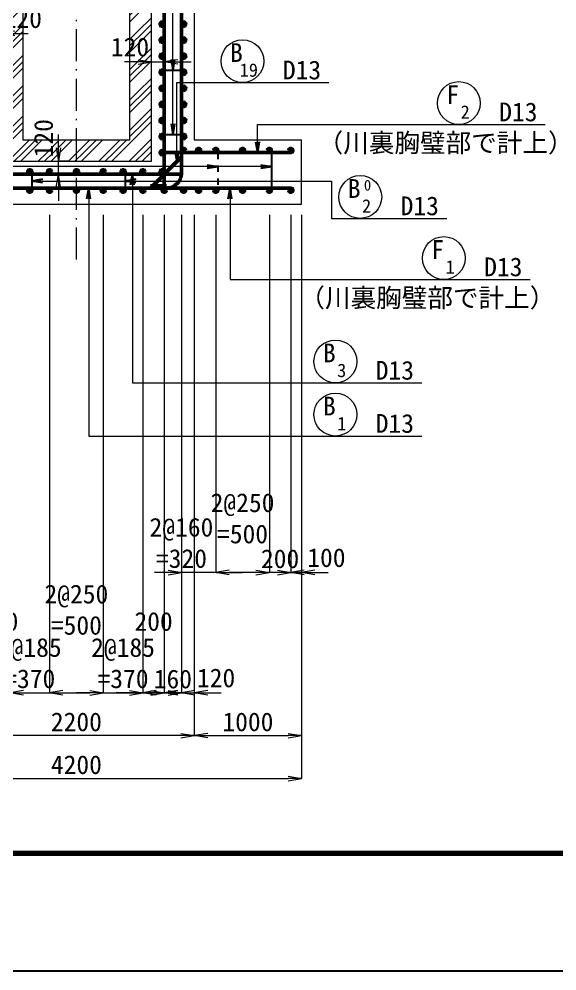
# Model space of a CAD drawing. Header units: millimetres. Extents: x 169470 to 758170, y -17820 to 11880.
# Drawn here: x 484578 to 489596, y -17820 to -8938 of the extents above; entities that cross this region are included whole.
import ezdxf
from ezdxf.enums import TextEntityAlignment as Align

# ---------------------------------------------------------------- set-up
doc = ezdxf.new("R2010")
doc.units = ezdxf.units.MM
doc.header["$LTSCALE"] = 50
doc.header["$PDSIZE"] = 300
doc.linetypes.add('SXF_一点短鎖線', pattern=[9.25, 6, -1.5, 0.25, -1.5])
doc.linetypes.add('SXF_跳び破線', pattern=[12, 6, -6])
doc.layers.get('Defpoints').update_dxf_attribs({"color": 151})
for name, color, linetype, lineweight in [('D-BGD', 7, 'Continuous', 13), ('D-BMK', 2, 'SXF_一点短鎖線', 13), ('D-STR', 1, 'Continuous', 50), ('D-STR-DIM', 7, 'Continuous', 13), ('D-STR-HTXT', 7, 'Continuous', 13), ('D-STR-STR2', 6, 'Continuous', 25), ('D-STR-STR3', 4, 'Continuous', 25), ('D-STR-TXT', 7, 'Continuous', 13), ('D-TTL', 2, 'Continuous', 140)]:
    doc.layers.add(name, color=color, linetype=linetype, lineweight=lineweight)
doc.styles.add('MS ゴシック', font='MS Gothic.ttf')
doc.styles.add('YOKO_GOTHIC', font='MS Gothic.ttf')
doc.dimstyles.new('DIM-50', dxfattribs={"dimscale": 50, "dimtxt": 3.5, "dimasz": 2.5, "dimexe": 0, "dimexo": 2, "dimgap": 0.8, "dimtad": 1, "dimdec": 0, "dimzin": 1, "dimdsep": 46, "dimtxsty": 'MS ゴシック', "dimblk": 'OPEN', "dimcen": 0.1, "dimclrd": 256, "dimclre": 256, "dimclrt": 256, "dimaunit": 1, "dimadec": 3, "dimazin": 0, "dimtfac": 1, "dimtdec": 0, "dimtix": 1, "dimtmove": 2, "dimatfit": 3, "dimldrblk": 'OPEN', "dimfxl": 1, "dimlwd": -1, "dimlwe": -1, "dimarcsym": 2})
doc.dimstyles.new('S50', dxfattribs={"dimscale": 50, "dimtxt": 3.5, "dimasz": 2, "dimexe": 1, "dimexo": 1, "dimgap": 1, "dimtad": 1, "dimdec": 0, "dimzin": 1, "dimdsep": 46, "dimtxsty": 'YOKO_GOTHIC', "dimblk": 'OPEN', "dimcen": 0, "dimclrd": 256, "dimclre": 256, "dimclrt": 256, "dimaunit": 1, "dimadec": 3, "dimazin": 0, "dimtfac": 1, "dimtdec": 0, "dimtix": 1, "dimtmove": 2, "dimatfit": 3, "dimldrblk": 'OPEN', "dimfxl": 1, "dimlwd": -1, "dimlwe": -1, "dimarcsym": 0})

# ---------------------------------------------------------------- blocks, each defined once
blk = doc.blocks.new('B')
at = {"layer": 'D-STR-STR2', "lineweight": 50}
for radius in [20, 10]:
    blk.add_circle((5866.7, 22812.3), radius, dxfattribs=at)
blk = doc.blocks.new('_Open')
at = {"color": 0, "linetype": 'ByBlock', "lineweight": -2}
for p, q in [((-1, 0.167), (0, 0)), ((-1, -0.167), (0, 0)), ((0, 0), (-1, 0))]:
    blk.add_line(p, q, dxfattribs=at)
blk = doc.blocks.new('*D557')
at = {"layer": 'D-STR-DIM', "ltscale": 1500, "transparency": 16777216}
for p, q in [((484293.5, -10765.1), (484293.5, -15224.5)), ((484493.5, -10765.1), (484493.5, -15224.5)), ((484168.5, -15224.5), (484043.5, -15224.5)), ((484293.5, -15224.5), (484493.5, -15224.5)), ((484618.5, -15224.5), (484743.5, -15224.5))]:
    blk.add_line(p, q, dxfattribs=at)
at = {"layer": 'Defpoints', "color": 0, "ltscale": 1500, "transparency": 16777216}
for p in [(484293.5, -10665.1), (484493.5, -10665.1), (484493.5, -15224.5)]:
    blk.add_point(p, dxfattribs=at)
at = {"layer": 'D-STR-DIM', "ltscale": 1500, "transparency": 16777216, "xscale": 125, "yscale": 125, "zscale": 125}
blk.add_blockref('_Open', (484293.5, -15224.5), dxfattribs=at)
at = {"layer": 'D-STR-DIM', "ltscale": 1500, "transparency": 16777216, "xscale": 125, "yscale": 125, "zscale": 125, "rotation": 180}
blk.add_blockref('_Open', (484493.5, -15224.5), dxfattribs=at)
at = {"layer": 'D-STR-DIM', "ltscale": 1500, "transparency": 16777216, "insert": (484393.5, -14560.3), "char_height": 175, "attachment_point": 5, "style": 'MS ゴシック'}
blk.add_mtext('200', dxfattribs=at)
blk = doc.blocks.new('*D558')
at = {"layer": 'D-STR-DIM', "ltscale": 1500, "transparency": 16777216}
for p, q in [((484493.5, -10765.1), (484493.5, -15224.5)), ((484863.5, -10765.1), (484863.5, -15224.5)), ((484368.5, -15224.5), (484243.5, -15224.5)), ((484493.5, -15224.5), (484863.5, -15224.5)), ((484988.5, -15224.5), (485113.5, -15224.5))]:
    blk.add_line(p, q, dxfattribs=at)
at = {"layer": 'Defpoints', "color": 0, "ltscale": 1500, "transparency": 16777216}
for p in [(484493.5, -10665.1), (484863.5, -10665.1), (484863.5, -15224.5)]:
    blk.add_point(p, dxfattribs=at)
at = {"layer": 'D-STR-DIM', "ltscale": 1500, "transparency": 16777216, "xscale": 125, "yscale": 125, "zscale": 125}
blk.add_blockref('_Open', (484493.5, -15224.5), dxfattribs=at)
at = {"layer": 'D-STR-DIM', "ltscale": 1500, "transparency": 16777216, "xscale": 125, "yscale": 125, "zscale": 125, "rotation": 180}
blk.add_blockref('_Open', (484863.5, -15224.5), dxfattribs=at)
at = {"layer": 'D-STR-DIM', "ltscale": 1500, "transparency": 16777216, "insert": (484678.5, -14949), "char_height": 175, "attachment_point": 5, "style": 'MS ゴシック'}
blk.add_mtext('2@185\\P=370', dxfattribs=at)
blk = doc.blocks.new('*D559')
at = {"layer": 'D-STR-DIM', "ltscale": 1500, "transparency": 16777216}
for p, q in [((484863.5, -10765.1), (484863.5, -15224.5)), ((485363.5, -10765.1), (485363.5, -15224.5)), ((484988.5, -15224.5), (485238.5, -15224.5))]:
    blk.add_line(p, q, dxfattribs=at)
at = {"layer": 'Defpoints', "color": 0, "ltscale": 1500, "transparency": 16777216}
for p in [(484863.5, -10665.1), (485363.5, -10665.1), (485363.5, -15224.5)]:
    blk.add_point(p, dxfattribs=at)
at = {"layer": 'D-STR-DIM', "ltscale": 1500, "transparency": 16777216, "xscale": 125, "yscale": 125, "zscale": 125, "rotation": 180}
blk.add_blockref('_Open', (484863.5, -15224.5), dxfattribs=at)
at = {"layer": 'D-STR-DIM', "ltscale": 1500, "transparency": 16777216, "xscale": 125, "yscale": 125, "zscale": 125}
blk.add_blockref('_Open', (485363.5, -15224.5), dxfattribs=at)
at = {"layer": 'D-STR-DIM', "ltscale": 1500, "transparency": 16777216, "insert": (485113.5, -14450.6), "char_height": 175, "attachment_point": 5, "style": 'MS ゴシック'}
blk.add_mtext('2@250\\P=500', dxfattribs=at)
blk = doc.blocks.new('*D560')
at = {"layer": 'D-STR-DIM', "ltscale": 1500, "transparency": 16777216}
for p, q in [((485363.5, -10765.1), (485363.5, -15224.5)), ((485733.5, -10765.1), (485733.5, -15224.5)), ((485238.5, -15224.5), (485113.5, -15224.5)), ((485363.5, -15224.5), (485733.5, -15224.5)), ((485858.5, -15224.5), (485983.5, -15224.5))]:
    blk.add_line(p, q, dxfattribs=at)
at = {"layer": 'Defpoints', "color": 0, "ltscale": 1500, "transparency": 16777216}
for p in [(485363.5, -10665.1), (485733.5, -10665.1), (485733.5, -15224.5)]:
    blk.add_point(p, dxfattribs=at)
at = {"layer": 'D-STR-DIM', "ltscale": 1500, "transparency": 16777216, "xscale": 125, "yscale": 125, "zscale": 125}
blk.add_blockref('_Open', (485363.5, -15224.5), dxfattribs=at)
at = {"layer": 'D-STR-DIM', "ltscale": 1500, "transparency": 16777216, "xscale": 125, "yscale": 125, "zscale": 125, "rotation": 180}
blk.add_blockref('_Open', (485733.5, -15224.5), dxfattribs=at)
at = {"layer": 'D-STR-DIM', "ltscale": 1500, "transparency": 16777216, "insert": (485548.5, -14949), "char_height": 175, "attachment_point": 5, "style": 'MS ゴシック'}
blk.add_mtext('2@185\\P=370', dxfattribs=at)
blk = doc.blocks.new('*D561')
at = {"layer": 'D-STR-DIM', "ltscale": 1500, "transparency": 16777216}
for p, q in [((486093.5, -10765.1), (486093.5, -15224.5)), ((486213.5, -10765.1), (486213.5, -15224.5)), ((485968.5, -15224.5), (485843.5, -15224.5)), ((486093.5, -15224.5), (486213.5, -15224.5)), ((486338.5, -15224.5), (486463.5, -15224.5))]:
    blk.add_line(p, q, dxfattribs=at)
at = {"layer": 'Defpoints', "color": 0, "ltscale": 1500, "transparency": 16777216}
for p in [(486093.5, -10665.1), (486213.5, -10665.1), (486213.5, -15224.5)]:
    blk.add_point(p, dxfattribs=at)
at = {"layer": 'D-STR-DIM', "ltscale": 1500, "transparency": 16777216, "xscale": 125, "yscale": 125, "zscale": 125}
blk.add_blockref('_Open', (486093.5, -15224.5), dxfattribs=at)
at = {"layer": 'D-STR-DIM', "ltscale": 1500, "transparency": 16777216, "xscale": 125, "yscale": 125, "zscale": 125, "rotation": 180}
blk.add_blockref('_Open', (486213.5, -15224.5), dxfattribs=at)
at = {"layer": 'D-STR-DIM', "ltscale": 1500, "transparency": 16777216, "insert": (486416.6, -15087), "char_height": 175, "attachment_point": 5, "style": 'MS ゴシック'}
blk.add_mtext('120', dxfattribs=at)
blk = doc.blocks.new('*D562')
at = {"layer": 'D-STR-DIM', "ltscale": 1500, "transparency": 16777216}
for p, q in [((486213.5, -10765.1), (486213.5, -15624.5)), ((487213.5, -10765.1), (487213.5, -15624.5)), ((486338.5, -15624.5), (487088.5, -15624.5))]:
    blk.add_line(p, q, dxfattribs=at)
at = {"layer": 'Defpoints', "color": 0, "ltscale": 1500, "transparency": 16777216}
for p in [(486213.5, -10665.1), (487213.5, -10665.1), (487213.5, -15624.5)]:
    blk.add_point(p, dxfattribs=at)
at = {"layer": 'D-STR-DIM', "ltscale": 1500, "transparency": 16777216, "xscale": 125, "yscale": 125, "zscale": 125, "rotation": 180}
blk.add_blockref('_Open', (486213.5, -15624.5), dxfattribs=at)
at = {"layer": 'D-STR-DIM', "ltscale": 1500, "transparency": 16777216, "xscale": 125, "yscale": 125, "zscale": 125}
blk.add_blockref('_Open', (487213.5, -15624.5), dxfattribs=at)
at = {"layer": 'D-STR-DIM', "ltscale": 1500, "transparency": 16777216, "insert": (486713.5, -15497), "char_height": 175, "attachment_point": 5, "style": 'MS ゴシック'}
blk.add_mtext('1000', dxfattribs=at)
blk = doc.blocks.new('*D563')
at = {"layer": 'D-STR-DIM', "ltscale": 1500, "transparency": 16777216}
for p, q in [((484013.5, -10765.1), (484013.5, -15624.5)), ((486213.5, -10765.1), (486213.5, -15624.5)), ((486088.5, -15624.5), (484138.5, -15624.5))]:
    blk.add_line(p, q, dxfattribs=at)
at = {"layer": 'Defpoints', "color": 0, "ltscale": 1500, "transparency": 16777216}
for p in [(484013.5, -10665.1), (486213.5, -10665.1), (484013.5, -15624.5)]:
    blk.add_point(p, dxfattribs=at)
at = {"layer": 'D-STR-DIM', "ltscale": 1500, "transparency": 16777216, "xscale": 125, "yscale": 125, "zscale": 125, "rotation": 180}
blk.add_blockref('_Open', (484013.5, -15624.5), dxfattribs=at)
at = {"layer": 'D-STR-DIM', "ltscale": 1500, "transparency": 16777216, "xscale": 125, "yscale": 125, "zscale": 125}
blk.add_blockref('_Open', (486213.5, -15624.5), dxfattribs=at)
at = {"layer": 'D-STR-DIM', "ltscale": 1500, "transparency": 16777216, "insert": (485113.5, -15497), "char_height": 175, "attachment_point": 5, "style": 'MS ゴシック'}
blk.add_mtext('2200', dxfattribs=at)
blk = doc.blocks.new('*D565')
at = {"layer": 'D-STR-DIM', "ltscale": 1500, "transparency": 16777216}
for p, q in [((483013.5, -10765.1), (483013.5, -16024.5)), ((487213.5, -10765.1), (487213.5, -16024.5)), ((483138.5, -16024.5), (487088.5, -16024.5))]:
    blk.add_line(p, q, dxfattribs=at)
at = {"layer": 'Defpoints', "color": 0, "ltscale": 1500, "transparency": 16777216}
for p in [(483013.5, -10665.1), (487213.5, -10665.1), (487213.5, -16024.5)]:
    blk.add_point(p, dxfattribs=at)
at = {"layer": 'D-STR-DIM', "ltscale": 1500, "transparency": 16777216, "xscale": 125, "yscale": 125, "zscale": 125, "rotation": 180}
blk.add_blockref('_Open', (483013.5, -16024.5), dxfattribs=at)
at = {"layer": 'D-STR-DIM', "ltscale": 1500, "transparency": 16777216, "xscale": 125, "yscale": 125, "zscale": 125}
blk.add_blockref('_Open', (487213.5, -16024.5), dxfattribs=at)
at = {"layer": 'D-STR-DIM', "ltscale": 1500, "transparency": 16777216, "insert": (485113.5, -15897), "char_height": 175, "attachment_point": 5, "style": 'MS ゴシック'}
blk.add_mtext('4200', dxfattribs=at)
blk = doc.blocks.new('*D1908')
at = {"layer": 'D-STR-DIM', "ltscale": 1500, "transparency": 16777216}
for p, q in [((484168.5, -9073), (484043.5, -9073)), ((484293.5, -9174.3), (484293.5, -9073)), ((484293.5, -9073), (484413.5, -9073)), ((484413.5, -9196.5), (484413.5, -9073)), ((484538.5, -9073), (484663.5, -9073))]:
    blk.add_line(p, q, dxfattribs=at)
at = {"layer": 'Defpoints', "color": 0, "ltscale": 1500, "transparency": 16777216}
for p in [(484413.5, -9073), (484293.5, -9274.3), (484413.5, -9296.5)]:
    blk.add_point(p, dxfattribs=at)
at = {"layer": 'D-STR-DIM', "ltscale": 1500, "transparency": 16777216, "xscale": 125, "yscale": 125, "zscale": 125}
blk.add_blockref('_Open', (484293.5, -9073), dxfattribs=at)
at = {"layer": 'D-STR-DIM', "ltscale": 1500, "transparency": 16777216, "xscale": 125, "yscale": 125, "zscale": 125, "rotation": 180}
blk.add_blockref('_Open', (484413.5, -9073), dxfattribs=at)
at = {"layer": 'D-STR-DIM', "ltscale": 1500, "transparency": 16777216, "insert": (484613.5, -8935.5), "char_height": 175, "attachment_point": 5, "style": 'MS ゴシック'}
blk.add_mtext('120', dxfattribs=at)
blk = doc.blocks.new('*D1909')
at = {"layer": 'D-STR-DIM', "ltscale": 1500, "transparency": 16777216}
for p, q in [((485688.5, -9338.4), (485563.5, -9338.4)), ((485813.5, -9464.5), (485813.5, -9338.4)), ((485813.5, -9338.4), (485933.5, -9338.4)), ((485933.5, -9464.5), (485933.5, -9338.4)), ((486058.5, -9338.4), (486183.5, -9338.4))]:
    blk.add_line(p, q, dxfattribs=at)
at = {"layer": 'Defpoints', "color": 0, "ltscale": 1500, "transparency": 16777216}
for p in [(485933.5, -9338.4), (485813.5, -9564.5), (485933.5, -9564.5)]:
    blk.add_point(p, dxfattribs=at)
at = {"layer": 'D-STR-DIM', "ltscale": 1500, "transparency": 16777216, "xscale": 125, "yscale": 125, "zscale": 125}
blk.add_blockref('_Open', (485813.5, -9338.4), dxfattribs=at)
at = {"layer": 'D-STR-DIM', "ltscale": 1500, "transparency": 16777216, "xscale": 125, "yscale": 125, "zscale": 125, "rotation": 180}
blk.add_blockref('_Open', (485933.5, -9338.4), dxfattribs=at)
at = {"layer": 'D-STR-DIM', "ltscale": 1500, "transparency": 16777216, "insert": (485613.5, -9200.9), "char_height": 175, "attachment_point": 5, "style": 'MS ゴシック'}
blk.add_mtext('120', dxfattribs=at)
blk = doc.blocks.new('*D580')
at = {"layer": 'D-STR-DIM', "ltscale": 1500, "transparency": 16777216}
for p, q in [((484945.2, -10140.1), (484945.2, -10015.1)), ((485047.8, -10265.1), (484945.2, -10265.1)), ((484945.2, -10385.1), (484945.2, -10265.1)), ((485047.8, -10385.1), (484945.2, -10385.1)), ((484945.2, -10510.1), (484945.2, -10635.1))]:
    blk.add_line(p, q, dxfattribs=at)
at = {"layer": 'Defpoints', "color": 0, "ltscale": 1500, "transparency": 16777216}
for p in [(484945.2, -10265.1), (485147.8, -10265.1), (485147.8, -10385.1)]:
    blk.add_point(p, dxfattribs=at)
at = {"layer": 'D-STR-DIM', "ltscale": 1500, "transparency": 16777216, "xscale": 125, "yscale": 125, "zscale": 125}
for p, rotation in [((484945.2, -10265.1), 270), ((484945.2, -10385.1), 90)]:
    blk.add_blockref('_Open', p, dxfattribs=dict(at, rotation=rotation))
at = {"layer": 'D-STR-DIM', "ltscale": 1500, "transparency": 16777216, "insert": (484807.7, -10050.6), "char_height": 175, "attachment_point": 5, "rotation": 90, "style": 'MS ゴシック'}
blk.add_mtext('120', dxfattribs=at)
blk = doc.blocks.new('*D2474')
at = {"layer": 'D-STR-DIM', "ltscale": 1500, "transparency": 16777216}
for p, q in [((485733.5, -10765.1), (485733.5, -15224.5)), ((485933.5, -10765.1), (485933.5, -15224.5)), ((485608.5, -15224.5), (485483.5, -15224.5)), ((485933.5, -15224.5), (485733.5, -15224.5)), ((486058.5, -15224.5), (486183.5, -15224.5))]:
    blk.add_line(p, q, dxfattribs=at)
at = {"layer": 'Defpoints', "color": 0, "ltscale": 1500, "transparency": 16777216}
for p in [(485733.5, -10665.1), (485933.5, -10665.1), (485733.5, -15224.5)]:
    blk.add_point(p, dxfattribs=at)
at = {"layer": 'D-STR-DIM', "ltscale": 1500, "transparency": 16777216, "xscale": 125, "yscale": 125, "zscale": 125}
blk.add_blockref('_Open', (485733.5, -15224.5), dxfattribs=at)
at = {"layer": 'D-STR-DIM', "ltscale": 1500, "transparency": 16777216, "xscale": 125, "yscale": 125, "zscale": 125, "rotation": 180}
blk.add_blockref('_Open', (485933.5, -15224.5), dxfattribs=at)
at = {"layer": 'D-STR-DIM', "ltscale": 1500, "transparency": 16777216, "insert": (485833.5, -14560.3), "char_height": 175, "attachment_point": 5, "style": 'MS ゴシック'}
blk.add_mtext('200', dxfattribs=at)
blk = doc.blocks.new('*D2475')
at = {"layer": 'D-STR-DIM', "transparency": 16777216}
for p, q in [((485933.5, -10765.1), (485933.5, -15224.5)), ((486093.5, -10765.1), (486093.5, -15224.5)), ((485808.5, -15224.5), (485683.5, -15224.5)), ((485933.5, -15224.5), (486093.5, -15224.5)), ((486218.5, -15224.5), (486343.5, -15224.5))]:
    blk.add_line(p, q, dxfattribs=at)
at = {"layer": 'Defpoints', "color": 0, "transparency": 16777216}
for p in [(485933.5, -10665.1), (486093.5, -10665.1), (486093.5, -15224.5)]:
    blk.add_point(p, dxfattribs=at)
at = {"layer": 'D-STR-DIM', "transparency": 16777216, "xscale": 125, "yscale": 125, "zscale": 125}
blk.add_blockref('_Open', (485933.5, -15224.5), dxfattribs=at)
at = {"layer": 'D-STR-DIM', "transparency": 16777216, "xscale": 125, "yscale": 125, "zscale": 125, "rotation": 180}
blk.add_blockref('_Open', (486093.5, -15224.5), dxfattribs=at)
at = {"layer": 'D-STR-DIM', "transparency": 16777216, "insert": (486013.5, -15097), "char_height": 175, "attachment_point": 5, "style": 'MS ゴシック'}
blk.add_mtext('160', dxfattribs=at)
blk = doc.blocks.new('*D2485')
at = {"layer": 'D-STR-DIM', "ltscale": 1500, "transparency": 16777216}
for p, q in [((487113.5, -10765.1), (487113.5, -14102.9)), ((487213.5, -10765.1), (487213.5, -14102.9)), ((486988.5, -14102.9), (486863.5, -14102.9)), ((487213.5, -14102.9), (487113.5, -14102.9)), ((487338.5, -14102.9), (487463.5, -14102.9))]:
    blk.add_line(p, q, dxfattribs=at)
at = {"layer": 'Defpoints', "color": 0, "ltscale": 1500, "transparency": 16777216}
for p in [(487113.5, -10665.1), (487213.5, -10665.1), (487113.5, -14102.9)]:
    blk.add_point(p, dxfattribs=at)
at = {"layer": 'D-STR-DIM', "ltscale": 1500, "transparency": 16777216, "xscale": 125, "yscale": 125, "zscale": 125}
blk.add_blockref('_Open', (487113.5, -14102.9), dxfattribs=at)
at = {"layer": 'D-STR-DIM', "ltscale": 1500, "transparency": 16777216, "xscale": 125, "yscale": 125, "zscale": 125, "rotation": 180}
blk.add_blockref('_Open', (487213.5, -14102.9), dxfattribs=at)
at = {"layer": 'D-STR-DIM', "ltscale": 1500, "transparency": 16777216, "insert": (487445.6, -13965.4), "char_height": 175, "attachment_point": 5, "style": 'MS ゴシック'}
blk.add_mtext('100', dxfattribs=at)
blk = doc.blocks.new('*D2486')
at = {"layer": 'D-STR-DIM', "ltscale": 1500, "transparency": 16777216}
for p, q in [((486913.5, -10765.1), (486913.5, -14102.9)), ((487113.5, -10765.1), (487113.5, -14102.9)), ((486788.5, -14102.9), (486663.5, -14102.9)), ((487113.5, -14102.9), (486913.5, -14102.9)), ((487238.5, -14102.9), (487363.5, -14102.9))]:
    blk.add_line(p, q, dxfattribs=at)
at = {"layer": 'Defpoints', "color": 0, "ltscale": 1500, "transparency": 16777216}
for p in [(486913.5, -10665.1), (487113.5, -10665.1), (486913.5, -14102.9)]:
    blk.add_point(p, dxfattribs=at)
at = {"layer": 'D-STR-DIM', "ltscale": 1500, "transparency": 16777216, "xscale": 125, "yscale": 125, "zscale": 125}
blk.add_blockref('_Open', (486913.5, -14102.9), dxfattribs=at)
at = {"layer": 'D-STR-DIM', "ltscale": 1500, "transparency": 16777216, "xscale": 125, "yscale": 125, "zscale": 125, "rotation": 180}
blk.add_blockref('_Open', (487113.5, -14102.9), dxfattribs=at)
at = {"layer": 'D-STR-DIM', "ltscale": 1500, "transparency": 16777216, "insert": (487013.5, -13975.4), "char_height": 175, "attachment_point": 5, "style": 'MS ゴシック'}
blk.add_mtext('200', dxfattribs=at)
blk = doc.blocks.new('*D2487')
at = {"layer": 'D-STR-DIM', "ltscale": 1500, "transparency": 16777216}
for p, q in [((486413.5, -10765.1), (486413.5, -14102.9)), ((486913.5, -10765.1), (486913.5, -14102.9)), ((486788.5, -14102.9), (486538.5, -14102.9))]:
    blk.add_line(p, q, dxfattribs=at)
at = {"layer": 'Defpoints', "color": 0, "ltscale": 1500, "transparency": 16777216}
for p in [(486413.5, -10665.1), (486913.5, -10665.1), (486413.5, -14102.9)]:
    blk.add_point(p, dxfattribs=at)
at = {"layer": 'D-STR-DIM', "ltscale": 1500, "transparency": 16777216, "xscale": 125, "yscale": 125, "zscale": 125, "rotation": 180}
blk.add_blockref('_Open', (486413.5, -14102.9), dxfattribs=at)
at = {"layer": 'D-STR-DIM', "ltscale": 1500, "transparency": 16777216, "xscale": 125, "yscale": 125, "zscale": 125}
blk.add_blockref('_Open', (486913.5, -14102.9), dxfattribs=at)
at = {"layer": 'D-STR-DIM', "ltscale": 1500, "transparency": 16777216, "insert": (486663.5, -13598.2), "char_height": 175, "attachment_point": 5, "style": 'MS ゴシック'}
blk.add_mtext('2@250\\P=500', dxfattribs=at)
blk = doc.blocks.new('*D2488')
at = {"layer": 'D-STR-DIM', "transparency": 16777216}
for p, q in [((486093.5, -10765.1), (486093.5, -14102.9)), ((486413.5, -10765.1), (486413.5, -14102.9)), ((485968.5, -14102.9), (485843.5, -14102.9)), ((486413.5, -14102.9), (486093.5, -14102.9)), ((486538.5, -14102.9), (486663.5, -14102.9))]:
    blk.add_line(p, q, dxfattribs=at)
at = {"layer": 'Defpoints', "color": 0, "transparency": 16777216}
for p in [(486093.5, -10665.1), (486413.5, -10665.1), (486093.5, -14102.9)]:
    blk.add_point(p, dxfattribs=at)
at = {"layer": 'D-STR-DIM', "transparency": 16777216, "xscale": 125, "yscale": 125, "zscale": 125}
blk.add_blockref('_Open', (486093.5, -14102.9), dxfattribs=at)
at = {"layer": 'D-STR-DIM', "transparency": 16777216, "xscale": 125, "yscale": 125, "zscale": 125, "rotation": 180}
blk.add_blockref('_Open', (486413.5, -14102.9), dxfattribs=at)
at = {"layer": 'D-STR-DIM', "transparency": 16777216, "insert": (486093.5, -13827.3), "char_height": 175, "attachment_point": 5, "style": 'MS ゴシック'}
blk.add_mtext('2@160\\P=320', dxfattribs=at)

msp = doc.modelspace()

# ---------------------------------------------------------------- hatches: boundary and pattern name
at = {"layer": 'D-STR-HTXT'}
h = msp.add_hatch(dxfattribs=at)
h.set_pattern_fill('GOST_GROUND', color=0, scale=20)
h.set_pattern_definition([(45, (169469.53, -17820), (282.84271, -2e-14), [400]), (45, (169529.53, -17820), (282.84271, -2e-14), [400]), (45, (169589.53, -17820), (282.84271, -2e-14), [400])])
h.paths.add_polyline_path([(484413.46, -10265.07), (485813.46, -10265.07), (485813.46, -7865.07), (484413.46, -7865.07)])
h.paths.add_polyline_path([(484613.46, -8215.07), (484763.46, -8065.07), (485463.46, -8065.07), (485613.46, -8215.07), (485613.46, -10065.07), (484613.46, -10065.07)], flags=16)

# ---------------------------------------------------------------- linework, layer by layer
at = {"layer": 'D-BGD'}
for p, q in [((487213.46, -10665.07), (487213.46, -10065.07)), ((483013.46, -10665.07), (487213.46, -10665.07))]:
    msp.add_line(p, q, dxfattribs=at)
msp.add_lwpolyline([(483013.46, -10065.07), (484013.46, -10065.07), (484013.46, -7465.07), (486213.46, -7465.07), (486213.46, -10065.07), (487213.46, -10065.07)], dxfattribs=at)
for points in [[(485813.46, -7865.07), (484413.46, -7865.07), (484413.46, -10265.07), (485813.46, -10265.07)], [(485463.46, -8065.07), (484763.46, -8065.07), (484613.46, -8215.07), (484613.46, -10065.07), (485613.46, -10065.07), (485613.46, -8215.07)]]:
    msp.add_lwpolyline(points, close=True, dxfattribs=at)
at = {"layer": 'D-BMK'}
msp.add_line((485113.46, -11182.49), (485113.46, -6692.49), dxfattribs=at)
at = {"layer": 'D-STR'}
for p, q in [((485933.46, -7585.07), (485933.46, -10515.07)), ((485933.46, -10185.07), (487113.46, -10185.07)), ((486093.46, -10225.07), (485803.46, -10515.07)), ((486093.46, -10385.07), (484133.46, -10385.07)), ((485803.46, -10495.07), (485953.46, -10495.07)), ((487113.46, -10515.07), (485803.46, -10515.07))]:
    msp.add_line(p, q, dxfattribs=at)
msp.add_lwpolyline([(486093.46, -10375.07), (486093.46, -7725.07, 0.4142136), (485953.46, -7585.07), (484273.46, -7585.07, 0.4142136), (484133.46, -7725.07), (484133.46, -10375.07, 0.4142136), (484273.46, -10515.07), (485953.46, -10515.07, 0.4142136)], format="xyb", close=True, dxfattribs=at)
at = {"layer": 'D-STR-HTXT'}
msp.add_line((487492.52, -10798.83), (488567.83, -10798.83), dxfattribs=at)
for centre in [(486662.87, -9331.13), (488681.01, -9722.28), (487761.27, -10598.83), (488540.79, -11168.19), (487529.16, -12133.06), (487529.16, -12628.86)]:
    msp.add_circle(centre, 200, dxfattribs=at)
at = {"layer": 'D-STR-STR3'}
for p, q in [((485913.46, -9415.07), (486113.46, -9415.07)), ((485913.46, -10015.07), (486113.46, -10015.07)), ((486933.8, -10185.07), (486933.8, -10515.07)), ((484698.46, -10385.07), (484698.46, -10515.07)), ((485568.46, -10385.07), (485568.46, -10515.07))]:
    msp.add_line(p, q, dxfattribs=at)
at = {"layer": 'D-STR-STR3', "linetype": 'SXF_跳び破線', "ltscale": 0.2}
msp.add_line((486433.8, -10185.07), (486433.8, -10515.07), dxfattribs=at)
at = {"layer": 'D-TTL'}
msp.add_lwpolyline([(464844.53, 10780), (464844.53, -16720), (504844.53, -16720), (504844.53, 10780)], close=True, dxfattribs=at)
at = {"layer": 'Defpoints', "color": 1}
msp.add_lwpolyline([(463819.53, 11880), (463819.53, -17820), (505869.53, -17820), (505869.53, 11880)], close=True, dxfattribs=at)

# ---------------------------------------------------------------- block references
at = {"layer": 'D-STR-STR2', "xscale": -1}
for p in [(491780.11, -31797.34), (491980.11, -31797.34), (491780.11, -31947.34), (491980.11, -31947.34), (491780.11, -32097.34), (491980.11, -32097.34), (491780.11, -32247.34), (491980.11, -32247.34), (491780.11, -32397.34), (491980.11, -32397.34), (491780.11, -32547.34), (491980.11, -32547.34), (491780.11, -32697.34), (491980.11, -32697.34), (491780.11, -32847.34), (491980.11, -32847.34), (492120.11, -32977.34), (492280.11, -32977.34), (492530.11, -32977.34), (492780.11, -32977.34), (492980.11, -32977.34), (491980.11, -33347.34), (492120.11, -33347.34), (492280.11, -33347.34), (492530.11, -33347.34), (492780.11, -33347.34), (492980.11, -33347.34)]:
    msp.add_blockref('B', p, dxfattribs=at)
at = {"layer": 'D-STR-STR2'}
for p in [(480046.81, -32997.34), (480246.81, -32977.34), (478811.81, -33177.34), (478996.81, -33177.34), (479246.81, -33177.34), (479496.81, -33177.34), (479681.81, -33177.34), (479866.81, -33177.34), (480046.81, -33177.34), (478811.81, -33347.34), (478996.81, -33347.34), (479246.81, -33347.34), (479496.81, -33347.34), (479681.81, -33347.34), (479866.81, -33347.34), (480066.81, -33347.34)]:
    msp.add_blockref('B', p, dxfattribs=at)

# ---------------------------------------------------------------- texts
at = {"layer": 'D-STR-TXT', "style": 'YOKO_GOTHIC'}
for s, height, p in [('B', 175, (486606.59, -9339.44)), ('19', 125, (486722.25, -9477.25)), ('F', 175, (488624.73, -9730.6)), ('2', 125, (488740.39, -9868.4)), ('B', 175, (487704.99, -10607.14)), ('0', 100, (487829.39, -10538.64)), ('2', 125, (487820.65, -10744.95)), ('F', 175, (488484.51, -11176.51)), ('1', 125, (488600.17, -11314.31)), ('B', 175, (487472.88, -12141.38)), ('3', 125, (487588.54, -12279.18)), ('B', 175, (487472.88, -12637.18)), ('1', 125, (487588.54, -12774.98))]:
    msp.add_text(s, height=height, dxfattribs=at).set_placement(p, align=Align.CENTER)
for s, p in [('D13', (487039.39, -9501.13)), ('D13', (489057.53, -9892.28)), ('（川裏胸璧部で計上）', (487364.24, -10180.6)), ('D13', (488137.79, -10768.83)), ('D13', (488917.31, -11338.19)), ('（川裏胸璧部で計上）', (487193.78, -11626.5)), ('D13', (487905.68, -12303.06)), ('D13', (487905.68, -12798.86))]:
    msp.add_text(s, height=175, dxfattribs=at).set_placement(p)

# ---------------------------------------------------------------- dimensions: what is measured, and where the dimension line sits
at = {"layer": 'D-STR-DIM', "ltscale": 1500}
for base, p1, p2, picture, middle in [((484413.46, -9073), (484293.46, -9274.31), (484413.46, -9296.49), '*D1908', (484613.46, -8935.5)), ((485933.46, -9338.44), (485813.46, -9564.48), (485933.46, -9564.48), '*D1909', (485613.46, -9200.94)), ((484493.46, -15224.52), (484293.46, -10665.07), (484493.46, -10665.07), '*D557', (484393.46, -14560.3)), ((486213.46, -15224.52), (486093.46, -10665.07), (486213.46, -10665.07), '*D561', (486416.59, -15087.02))]:
    dim = msp.add_linear_dim(base=base, p1=p1, p2=p2, dimstyle='DIM-50', dxfattribs=at)
    dim.commit()
    dim.dimension.update_dxf_attribs({"geometry": picture, "text_midpoint": middle, "dimtype": 160})
for base, p1, p2, angle, picture, middle in [((484945.17, -10265.07), (485147.85, -10385.07), (485147.85, -10265.07), 90, '*D580', (484807.67, -10050.56)), ((485733.46, -15224.52), (485933.46, -10665.07), (485733.46, -10665.07), 180, '*D2474', (485833.46, -14560.3)), ((487113.46, -14102.87), (487213.46, -10665.07), (487113.46, -10665.07), 180, '*D2485', (487445.57, -13965.37))]:
    dim = msp.add_linear_dim(base=base, p1=p1, p2=p2, angle=angle, dimstyle='DIM-50', dxfattribs=at)
    dim.commit()
    dim.dimension.update_dxf_attribs({"geometry": picture, "text_midpoint": middle, "dimtype": 160})
for base, p1, p2, picture, middle in [((487213.46, -16024.52), (483013.46, -10665.07), (487213.46, -10665.07), '*D565', (485113.46, -15897.02)), ((484013.46, -15624.52), (486213.46, -10665.07), (484013.46, -10665.07), '*D563', (485113.46, -15497.02)), ((487213.46, -15624.52), (486213.46, -10665.07), (487213.46, -10665.07), '*D562', (486713.46, -15497.02))]:
    dim = msp.add_linear_dim(base=base, p1=p1, p2=p2, dimstyle='DIM-50', dxfattribs=at)
    dim.commit()
    dim.dimension.update_dxf_attribs({"geometry": picture, "text_midpoint": middle})
for base, p1, p2, picture, middle in [((484863.46, -15224.52), (484493.46, -10665.07), (484863.46, -10665.07), '*D558', (484678.46, -14948.96)), ((485733.46, -15224.52), (485363.46, -10665.07), (485733.46, -10665.07), '*D560', (485548.46, -14948.96))]:
    dim = msp.add_linear_dim(base=base, p1=p1, p2=p2, text='2@185\\P=<>', dimstyle='DIM-50', dxfattribs=at)
    dim.commit()
    dim.dimension.update_dxf_attribs({"geometry": picture, "text_midpoint": middle})
dim = msp.add_linear_dim(base=(485363.46, -15224.52), p1=(484863.46, -10665.07), p2=(485363.46, -10665.07), text='2@250\\P=<>', dimstyle='DIM-50', dxfattribs=at)
dim.commit()
dim.dimension.update_dxf_attribs({"geometry": '*D559', "text_midpoint": (485113.46, -14450.6), "dimtype": 160})
at = {"layer": 'D-STR-DIM'}
dim = msp.add_linear_dim(base=(486093.46, -15224.52), p1=(485933.46, -10665.07), p2=(486093.46, -10665.07), angle=180, dimstyle='DIM-50', dxfattribs=at)
dim.commit()
dim.dimension.update_dxf_attribs({"geometry": '*D2475', "text_midpoint": (486013.46, -15097.02)})
dim = msp.add_linear_dim(base=(486093.46, -14102.87), p1=(486413.46, -10665.07), p2=(486093.46, -10665.07), angle=180, text='2@160\\P=<>', dimstyle='DIM-50', dxfattribs=at)
dim.commit()
dim.dimension.update_dxf_attribs({"geometry": '*D2488', "text_midpoint": (486093.46, -13827.32), "dimtype": 160})
at = {"layer": 'D-STR-DIM', "ltscale": 1500}
dim = msp.add_linear_dim(base=(486413.46, -14102.87), p1=(486913.46, -10665.07), p2=(486413.46, -10665.07), angle=180, text='2@250\\P=<>', dimstyle='DIM-50', dxfattribs=at)
dim.commit()
dim.dimension.update_dxf_attribs({"geometry": '*D2487', "text_midpoint": (486663.46, -13598.21), "dimtype": 160})
dim = msp.add_linear_dim(base=(486913.46, -14102.87), p1=(487113.46, -10665.07), p2=(486913.46, -10665.07), angle=180, dimstyle='DIM-50', dxfattribs=at)
dim.commit()
dim.dimension.update_dxf_attribs({"geometry": '*D2486', "text_midpoint": (487013.46, -13975.37)})

# ---------------------------------------------------------------- leaders
at = {"layer": 'D-STR-HTXT'}
for points in [[(486013.46, -10015.07), (486013.46, -7144.09), (487469.43, -7144.09)], [(486013.46, -9415.07), (486013.46, -9115.52)], [(486049.08, -10269.46), (486049.08, -9531.13), (487469.43, -9531.13)], [(486801.58, -10185.07), (486801.58, -9922.28), (489487.57, -9922.28)], [(486933.8, -10314.23), (482811.63, -10314.23), (482811.63, -11504.73)], [(486433.8, -10314.23), (486015.97, -10314.23)], [(485636.38, -10385.07), (485636.38, -12333.06), (488335.72, -12333.06)], [(484698.46, -10450.07), (487492.52, -10450.07), (487492.52, -10798.83)], [(485568.46, -10450.07), (485978.95, -10450.07)], [(485228.29, -10515.07), (485228.29, -12828.86), (488335.72, -12828.86)], [(486547.14, -10515.07), (486547.14, -11368.19), (489347.35, -11368.19)]]:
    msp.add_leader(points, dimstyle='S50', dxfattribs=at)

doc.saveas('drawing.dxf')
